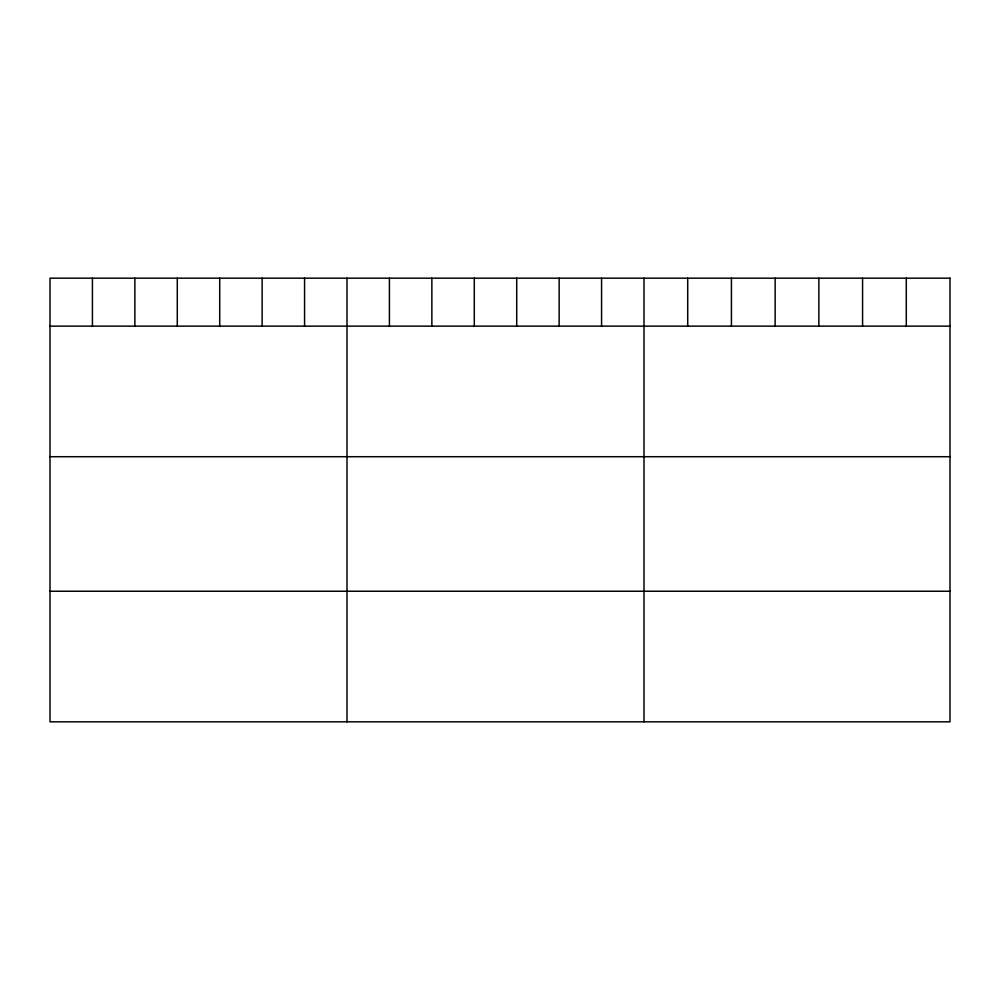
<?xml version="1.0" encoding="UTF-8"?>
<svg xmlns="http://www.w3.org/2000/svg" width="1000" height="1000" viewBox="0 0 1000 1000"><rect width="100%" height="100%" fill="white"/><g stroke="black" fill="none" stroke-linecap="round" stroke-linejoin="round"><path stroke-width="1.5" d="M50 326.138L950 326.138M50 456.712L950 456.712M50 591.25L950 591.25M906.287 278.175L906.287 326.138M862.575 278.175L862.575 326.138M818.863 278.175L818.863 326.138M775.138 278.175L775.138 326.138M731.425 278.175L731.425 326.138M687.712 278.175L687.712 326.138M644 278.175L644 721.825M601.575 278.175L601.575 326.138M559.138 278.175L559.138 326.138M516.712 278.175L516.712 326.138M474.288 278.175L474.288 326.138M431.863 278.175L431.863 326.138M389.425 278.175L389.425 326.138M347 278.175L347 721.825M304.575 278.175L304.575 326.138M262.137 278.175L262.137 326.138M219.713 278.175L219.713 326.138M177.288 278.175L177.288 326.138M134.863 278.175L134.863 326.138M92.425 278.175L92.425 326.138M950 278.175L50 278.175L50 721.825L950 721.825L950 278.175"/></g></svg>
